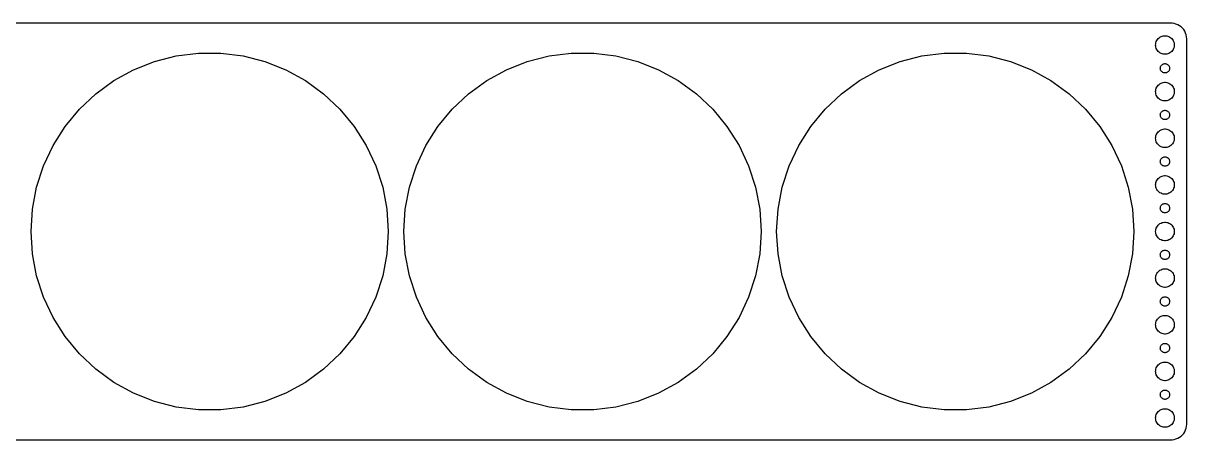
# Model space of a CAD drawing. Header units: metres. Extents: x -314 to 314, y -67 to 67.
# Drawn here: x -60 to 314.5, y -67 to 67 of the extents above; entities that cross this region are included whole.
import ezdxf

# ---------------------------------------------------------------- set-up
doc = ezdxf.new("R2010")
doc.units = ezdxf.units.M

msp = doc.modelspace()

# ---------------------------------------------------------------- linework, layer by layer
for p, q in [((309.814, 66.9901), (-309.814, 66.9901)), ((310.437, 66.9114), (309.814, 66.9901)), ((311.045, 66.7553), (310.437, 66.9114)), ((311.629, 66.5241), (311.045, 66.7553)), ((312.179, 66.2216), (311.629, 66.5241)), ((312.687, 65.8526), (312.179, 66.2216)), ((313.145, 65.4227), (312.687, 65.8526)), ((313.545, 64.9389), (313.145, 65.4227)), ((313.882, 64.4088), (313.545, 64.9389)), ((314.149, 63.8406), (313.882, 64.4088)), ((314.343, 63.2434), (314.149, 63.8406)), ((304.5, 60), (304.524, 60.376)), ((304.524, 59.624), (304.5, 60)), ((304.524, 60.376), (304.594, 60.7461)), ((304.594, 60.7461), (304.711, 61.1044)), ((304.711, 61.1044), (304.871, 61.4453)), ((304.871, 61.4453), (305.073, 61.7634)), ((305.073, 61.7634), (305.313, 62.0536)), ((305.313, 62.0536), (305.588, 62.3115)), ((305.588, 62.3115), (305.893, 62.533)), ((305.893, 62.533), (306.223, 62.7145)), ((306.223, 62.7145), (306.573, 62.8532)), ((306.573, 62.8532), (306.938, 62.9469)), ((306.938, 62.9469), (307.312, 62.9941)), ((307.312, 62.9941), (307.688, 62.9941)), ((307.688, 62.9941), (308.062, 62.9469)), ((308.062, 62.9469), (308.427, 62.8532)), ((308.427, 62.8532), (308.777, 62.7145)), ((308.777, 62.7145), (309.107, 62.533)), ((309.107, 62.533), (309.412, 62.3115)), ((309.412, 62.3115), (309.687, 62.0536)), ((309.687, 62.0536), (309.927, 61.7634)), ((309.927, 61.7634), (310.129, 61.4453)), ((310.129, 61.4453), (310.289, 61.1044)), ((310.289, 61.1044), (310.406, 60.7461)), ((310.406, 60.7461), (310.476, 60.376)), ((310.476, 60.376), (310.5, 60)), ((310.5, 60), (310.476, 59.624)), ((314.461, 62.6267), (314.343, 63.2434)), ((314.5, 62), (314.461, 62.6267)), ((314.5, -62), (314.5, 62)), ((-17.7685, 54.6857), (-10.7744, 56.4815)), ((-10.7744, 56.4815), (-3.61044, 57.3865)), ((-3.61044, 57.3865), (3.61044, 57.3865)), ((3.61044, 57.3865), (10.7744, 56.4815)), ((10.7744, 56.4815), (17.7685, 54.6857)), ((102.232, 54.6857), (109.226, 56.4815)), ((109.226, 56.4815), (116.39, 57.3865)), ((116.39, 57.3865), (123.61, 57.3865)), ((123.61, 57.3865), (130.774, 56.4815)), ((130.774, 56.4815), (137.768, 54.6857)), ((222.232, 54.6857), (229.226, 56.4815)), ((229.226, 56.4815), (236.39, 57.3865)), ((236.39, 57.3865), (243.61, 57.3865)), ((243.61, 57.3865), (250.774, 56.4815)), ((250.774, 56.4815), (257.768, 54.6857)), ((304.594, 59.2539), (304.524, 59.624)), ((304.711, 58.8956), (304.594, 59.2539)), ((304.871, 58.5547), (304.711, 58.8956)), ((305.073, 58.2366), (304.871, 58.5547)), ((305.313, 57.9464), (305.073, 58.2366)), ((305.588, 57.6885), (305.313, 57.9464)), ((305.893, 57.467), (305.588, 57.6885)), ((306.223, 57.2855), (305.893, 57.467)), ((306.573, 57.1468), (306.223, 57.2855)), ((306.938, 57.0531), (306.573, 57.1468)), ((307.312, 57.0059), (306.938, 57.0531)), ((307.688, 57.0059), (307.312, 57.0059)), ((308.062, 57.0531), (307.688, 57.0059)), ((308.427, 57.1468), (308.062, 57.0531)), ((308.777, 57.2855), (308.427, 57.1468)), ((309.107, 57.467), (308.777, 57.2855)), ((309.412, 57.6885), (309.107, 57.467)), ((309.687, 57.9464), (309.412, 57.6885)), ((309.927, 58.2366), (309.687, 57.9464)), ((310.129, 58.5547), (309.927, 58.2366)), ((310.289, 58.8956), (310.129, 58.5547)), ((310.406, 59.2539), (310.289, 58.8956)), ((310.476, 59.624), (310.406, 59.2539)), ((-24.4823, 52.0276), (-17.7685, 54.6857)), ((17.7685, 54.6857), (24.4823, 52.0276)), ((95.5177, 52.0276), (102.232, 54.6857)), ((137.768, 54.6857), (144.482, 52.0276)), ((215.518, 52.0276), (222.232, 54.6857)), ((257.768, 54.6857), (264.482, 52.0276)), ((306, 52.5), (306.012, 52.688)), ((306.012, 52.312), (306, 52.5)), ((306.012, 52.688), (306.047, 52.873)), ((306.047, 52.873), (306.105, 53.0522)), ((306.105, 53.0522), (306.186, 53.2226)), ((306.186, 53.2226), (306.286, 53.3817)), ((306.286, 53.3817), (306.407, 53.5268)), ((306.407, 53.5268), (306.544, 53.6558)), ((306.544, 53.6558), (306.696, 53.7665)), ((306.696, 53.7665), (306.861, 53.8572)), ((306.861, 53.8572), (307.036, 53.9266)), ((307.036, 53.9266), (307.219, 53.9734)), ((307.219, 53.9734), (307.406, 53.997)), ((307.406, 53.997), (307.594, 53.997)), ((307.594, 53.997), (307.781, 53.9734)), ((307.781, 53.9734), (307.964, 53.9266)), ((307.964, 53.9266), (308.139, 53.8572)), ((308.139, 53.8572), (308.304, 53.7665)), ((308.304, 53.7665), (308.456, 53.6558)), ((308.456, 53.6558), (308.593, 53.5268)), ((308.593, 53.5268), (308.714, 53.3817)), ((308.714, 53.3817), (308.814, 53.2226)), ((308.814, 53.2226), (308.895, 53.0522)), ((308.895, 53.0522), (308.953, 52.873)), ((308.953, 52.873), (308.988, 52.688)), ((308.988, 52.688), (309, 52.5)), ((309, 52.5), (308.988, 52.312)), ((-30.81, 48.5488), (-24.4823, 52.0276)), ((24.4823, 52.0276), (30.81, 48.5488)), ((89.19, 48.5488), (95.5177, 52.0276)), ((144.482, 52.0276), (150.81, 48.5488)), ((209.19, 48.5488), (215.518, 52.0276)), ((264.482, 52.0276), (270.81, 48.5488)), ((306.047, 52.127), (306.012, 52.312)), ((306.105, 51.9478), (306.047, 52.127)), ((306.186, 51.7774), (306.105, 51.9478)), ((306.286, 51.6183), (306.186, 51.7774)), ((306.407, 51.4732), (306.286, 51.6183)), ((306.544, 51.3442), (306.407, 51.4732)), ((306.696, 51.2335), (306.544, 51.3442)), ((306.861, 51.1428), (306.696, 51.2335)), ((307.036, 51.0734), (306.861, 51.1428)), ((307.219, 51.0266), (307.036, 51.0734)), ((307.406, 51.003), (307.219, 51.0266)), ((307.594, 51.003), (307.406, 51.003)), ((307.781, 51.0266), (307.594, 51.003)), ((307.964, 51.0734), (307.781, 51.0266)), ((308.139, 51.1428), (307.964, 51.0734)), ((308.304, 51.2335), (308.139, 51.1428)), ((308.456, 51.3442), (308.304, 51.2335)), ((308.593, 51.4732), (308.456, 51.3442)), ((308.714, 51.6183), (308.593, 51.4732)), ((308.814, 51.7774), (308.714, 51.6183)), ((308.895, 51.9478), (308.814, 51.7774)), ((308.953, 52.127), (308.895, 51.9478)), ((308.988, 52.312), (308.953, 52.127)), ((-36.6519, 44.3045), (-30.81, 48.5488)), ((30.81, 48.5488), (36.6519, 44.3045)), ((83.3481, 44.3045), (89.19, 48.5488)), ((150.81, 48.5488), (156.652, 44.3045)), ((203.348, 44.3045), (209.19, 48.5488)), ((270.81, 48.5488), (276.652, 44.3045)), ((304.5, 45), (304.524, 45.376)), ((304.524, 44.624), (304.5, 45)), ((304.524, 45.376), (304.594, 45.7461)), ((304.594, 45.7461), (304.711, 46.1044)), ((304.711, 46.1044), (304.871, 46.4453)), ((304.871, 46.4453), (305.073, 46.7634)), ((305.073, 46.7634), (305.313, 47.0536)), ((305.313, 47.0536), (305.588, 47.3115)), ((305.588, 47.3115), (305.893, 47.533)), ((305.893, 47.533), (306.223, 47.7145)), ((306.223, 47.7145), (306.573, 47.8532)), ((306.573, 47.8532), (306.938, 47.9469)), ((306.938, 47.9469), (307.312, 47.9941)), ((307.312, 47.9941), (307.688, 47.9941)), ((307.688, 47.9941), (308.062, 47.9469)), ((308.062, 47.9469), (308.427, 47.8532)), ((308.427, 47.8532), (308.777, 47.7145)), ((308.777, 47.7145), (309.107, 47.533)), ((309.107, 47.533), (309.412, 47.3115)), ((309.412, 47.3115), (309.687, 47.0536)), ((309.687, 47.0536), (309.927, 46.7634)), ((309.927, 46.7634), (310.129, 46.4453)), ((310.129, 46.4453), (310.289, 46.1044)), ((310.289, 46.1044), (310.406, 45.7461)), ((310.406, 45.7461), (310.476, 45.376)), ((310.476, 45.376), (310.5, 45)), ((310.5, 45), (310.476, 44.624)), ((-41.9157, 39.3615), (-36.6519, 44.3045)), ((36.6519, 44.3045), (41.9157, 39.3615)), ((78.0843, 39.3615), (83.3481, 44.3045)), ((156.652, 44.3045), (161.916, 39.3615)), ((198.084, 39.3615), (203.348, 44.3045)), ((276.652, 44.3045), (281.916, 39.3615)), ((304.594, 44.2539), (304.524, 44.624)), ((304.711, 43.8956), (304.594, 44.2539)), ((304.871, 43.5547), (304.711, 43.8956)), ((305.073, 43.2366), (304.871, 43.5547)), ((305.313, 42.9464), (305.073, 43.2366)), ((305.588, 42.6885), (305.313, 42.9464)), ((305.893, 42.467), (305.588, 42.6885)), ((306.223, 42.2855), (305.893, 42.467)), ((306.573, 42.1468), (306.223, 42.2855)), ((306.938, 42.0531), (306.573, 42.1468)), ((307.312, 42.0059), (306.938, 42.0531)), ((307.688, 42.0059), (307.312, 42.0059)), ((308.062, 42.0531), (307.688, 42.0059)), ((308.427, 42.1468), (308.062, 42.0531)), ((308.777, 42.2855), (308.427, 42.1468)), ((309.107, 42.467), (308.777, 42.2855)), ((309.412, 42.6885), (309.107, 42.467)), ((309.687, 42.9464), (309.412, 42.6885)), ((309.927, 43.2366), (309.687, 42.9464)), ((310.129, 43.5547), (309.927, 43.2366)), ((310.289, 43.8956), (310.129, 43.5547)), ((310.406, 44.2539), (310.289, 43.8956)), ((310.476, 44.624), (310.406, 44.2539)), ((-46.5185, 33.7977), (-41.9157, 39.3615)), ((41.9157, 39.3615), (46.5185, 33.7977)), ((73.4815, 33.7977), (78.0843, 39.3615)), ((161.916, 39.3615), (166.518, 33.7977)), ((193.482, 33.7977), (198.084, 39.3615)), ((281.916, 39.3615), (286.518, 33.7977)), ((306, 37.5), (306.012, 37.688)), ((306.012, 37.312), (306, 37.5)), ((306.012, 37.688), (306.047, 37.873)), ((306.047, 37.873), (306.105, 38.0522)), ((306.105, 38.0522), (306.186, 38.2226)), ((306.186, 38.2226), (306.286, 38.3817)), ((306.286, 38.3817), (306.407, 38.5268)), ((306.407, 38.5268), (306.544, 38.6558)), ((306.544, 38.6558), (306.696, 38.7665)), ((306.696, 38.7665), (306.861, 38.8572)), ((306.861, 38.8572), (307.036, 38.9266)), ((307.036, 38.9266), (307.219, 38.9734)), ((307.219, 38.9734), (307.406, 38.997)), ((307.406, 38.997), (307.594, 38.997)), ((307.594, 38.997), (307.781, 38.9734)), ((307.781, 38.9734), (307.964, 38.9266)), ((307.964, 38.9266), (308.139, 38.8572)), ((308.139, 38.8572), (308.304, 38.7665)), ((308.304, 38.7665), (308.456, 38.6558)), ((308.456, 38.6558), (308.593, 38.5268)), ((308.593, 38.5268), (308.714, 38.3817)), ((308.714, 38.3817), (308.814, 38.2226)), ((308.814, 38.2226), (308.895, 38.0522)), ((308.895, 38.0522), (308.953, 37.873)), ((308.953, 37.873), (308.988, 37.688)), ((308.988, 37.688), (309, 37.5)), ((309, 37.5), (308.988, 37.312)), ((-50.3876, 27.7008), (-46.5185, 33.7977)), ((46.5185, 33.7977), (50.3876, 27.7008)), ((69.6124, 27.7008), (73.4815, 33.7977)), ((166.518, 33.7977), (170.388, 27.7008)), ((189.612, 27.7008), (193.482, 33.7977)), ((286.518, 33.7977), (290.388, 27.7008)), ((306.047, 37.127), (306.012, 37.312)), ((306.105, 36.9478), (306.047, 37.127)), ((306.186, 36.7774), (306.105, 36.9478)), ((306.286, 36.6183), (306.186, 36.7774)), ((306.407, 36.4732), (306.286, 36.6183)), ((306.544, 36.3442), (306.407, 36.4732)), ((306.696, 36.2335), (306.544, 36.3442)), ((306.861, 36.1428), (306.696, 36.2335)), ((307.036, 36.0734), (306.861, 36.1428)), ((307.219, 36.0266), (307.036, 36.0734)), ((307.406, 36.003), (307.219, 36.0266)), ((307.594, 36.003), (307.406, 36.003)), ((307.781, 36.0266), (307.594, 36.003)), ((307.964, 36.0734), (307.781, 36.0266)), ((308.139, 36.1428), (307.964, 36.0734)), ((308.304, 36.2335), (308.139, 36.1428)), ((308.456, 36.3442), (308.304, 36.2335)), ((308.593, 36.4732), (308.456, 36.3442)), ((308.714, 36.6183), (308.593, 36.4732)), ((308.814, 36.7774), (308.714, 36.6183)), ((308.895, 36.9478), (308.814, 36.7774)), ((308.953, 37.127), (308.895, 36.9478)), ((308.988, 37.312), (308.953, 37.127)), ((304.5, 30), (304.524, 30.376)), ((304.524, 29.624), (304.5, 30)), ((304.524, 30.376), (304.594, 30.7461)), ((304.594, 30.7461), (304.711, 31.1044)), ((304.711, 31.1044), (304.871, 31.4453)), ((304.871, 31.4453), (305.073, 31.7634)), ((305.073, 31.7634), (305.313, 32.0536)), ((305.313, 32.0536), (305.588, 32.3115)), ((305.588, 32.3115), (305.893, 32.533)), ((305.893, 32.533), (306.223, 32.7145)), ((306.223, 32.7145), (306.573, 32.8532)), ((306.573, 32.8532), (306.938, 32.9469)), ((306.938, 32.9469), (307.312, 32.9941)), ((307.312, 32.9941), (307.688, 32.9941)), ((307.688, 32.9941), (308.062, 32.9469)), ((308.062, 32.9469), (308.427, 32.8532)), ((308.427, 32.8532), (308.777, 32.7145)), ((308.777, 32.7145), (309.107, 32.533)), ((309.107, 32.533), (309.412, 32.3115)), ((309.412, 32.3115), (309.687, 32.0536)), ((309.687, 32.0536), (309.927, 31.7634)), ((309.927, 31.7634), (310.129, 31.4453)), ((310.129, 31.4453), (310.289, 31.1044)), ((310.289, 31.1044), (310.406, 30.7461)), ((310.406, 30.7461), (310.476, 30.376)), ((310.476, 30.376), (310.5, 30)), ((310.5, 30), (310.476, 29.624)), ((-53.4621, 21.1672), (-50.3876, 27.7008)), ((50.3876, 27.7008), (53.4621, 21.1672)), ((66.5378, 21.1672), (69.6124, 27.7008)), ((170.388, 27.7008), (173.462, 21.1672)), ((186.538, 21.1672), (189.612, 27.7008)), ((290.388, 27.7008), (293.462, 21.1672)), ((304.594, 29.2539), (304.524, 29.624)), ((304.711, 28.8956), (304.594, 29.2539)), ((304.871, 28.5547), (304.711, 28.8956)), ((305.073, 28.2366), (304.871, 28.5547)), ((305.313, 27.9464), (305.073, 28.2366)), ((305.588, 27.6884), (305.313, 27.9464)), ((305.893, 27.467), (305.588, 27.6884)), ((306.223, 27.2855), (305.893, 27.467)), ((306.573, 27.1468), (306.223, 27.2855)), ((306.938, 27.0531), (306.573, 27.1468)), ((307.312, 27.0059), (306.938, 27.0531)), ((307.688, 27.0059), (307.312, 27.0059)), ((308.062, 27.0531), (307.688, 27.0059)), ((308.427, 27.1468), (308.062, 27.0531)), ((308.777, 27.2855), (308.427, 27.1468)), ((309.107, 27.467), (308.777, 27.2855)), ((309.412, 27.6884), (309.107, 27.467)), ((309.687, 27.9464), (309.412, 27.6884)), ((309.927, 28.2366), (309.687, 27.9464)), ((310.129, 28.5547), (309.927, 28.2366)), ((310.289, 28.8956), (310.129, 28.5547)), ((310.406, 29.2539), (310.289, 28.8956)), ((310.476, 29.624), (310.406, 29.2539)), ((306, 22.5), (306.012, 22.688)), ((306.012, 22.312), (306, 22.5)), ((306.012, 22.688), (306.047, 22.873)), ((306.047, 22.873), (306.105, 23.0522)), ((306.105, 23.0522), (306.186, 23.2226)), ((306.186, 23.2226), (306.286, 23.3817)), ((306.286, 23.3817), (306.407, 23.5268)), ((306.407, 23.5268), (306.544, 23.6558)), ((306.544, 23.6558), (306.696, 23.7665)), ((306.696, 23.7665), (306.861, 23.8572)), ((306.861, 23.8572), (307.036, 23.9266)), ((307.036, 23.9266), (307.219, 23.9734)), ((307.219, 23.9734), (307.406, 23.997)), ((307.406, 23.997), (307.594, 23.997)), ((307.594, 23.997), (307.781, 23.9734)), ((307.781, 23.9734), (307.964, 23.9266)), ((307.964, 23.9266), (308.139, 23.8572)), ((308.139, 23.8572), (308.304, 23.7665)), ((308.304, 23.7665), (308.456, 23.6558)), ((308.456, 23.6558), (308.593, 23.5268)), ((308.593, 23.5268), (308.714, 23.3817)), ((308.714, 23.3817), (308.814, 23.2226)), ((308.814, 23.2226), (308.895, 23.0522)), ((308.895, 23.0522), (308.953, 22.873)), ((308.953, 22.873), (308.988, 22.688)), ((308.988, 22.688), (309, 22.5)), ((309, 22.5), (308.988, 22.312)), ((-55.6935, 14.2997), (-53.4621, 21.1672)), ((53.4621, 21.1672), (55.6935, 14.2997)), ((64.3065, 14.2997), (66.5378, 21.1672)), ((173.462, 21.1672), (175.694, 14.2997)), ((184.306, 14.2997), (186.538, 21.1672)), ((293.462, 21.1672), (295.694, 14.2997)), ((306.047, 22.127), (306.012, 22.312)), ((306.105, 21.9478), (306.047, 22.127)), ((306.186, 21.7774), (306.105, 21.9478)), ((306.286, 21.6183), (306.186, 21.7774)), ((306.407, 21.4732), (306.286, 21.6183)), ((306.544, 21.3442), (306.407, 21.4732)), ((306.696, 21.2335), (306.544, 21.3442)), ((306.861, 21.1427), (306.696, 21.2335)), ((307.036, 21.0734), (306.861, 21.1427)), ((307.219, 21.0266), (307.036, 21.0734)), ((307.406, 21.003), (307.219, 21.0266)), ((307.594, 21.003), (307.406, 21.003)), ((307.781, 21.0266), (307.594, 21.003)), ((307.964, 21.0734), (307.781, 21.0266)), ((308.139, 21.1427), (307.964, 21.0734)), ((308.304, 21.2335), (308.139, 21.1427)), ((308.456, 21.3442), (308.304, 21.2335)), ((308.593, 21.4732), (308.456, 21.3442)), ((308.714, 21.6183), (308.593, 21.4732)), ((308.814, 21.7774), (308.714, 21.6183)), ((308.895, 21.9478), (308.814, 21.7774)), ((308.953, 22.127), (308.895, 21.9478)), ((308.988, 22.312), (308.953, 22.127)), ((304.5, 15), (304.524, 15.376)), ((304.524, 14.624), (304.5, 15)), ((304.524, 15.376), (304.594, 15.7461)), ((304.594, 15.7461), (304.711, 16.1044)), ((304.711, 16.1044), (304.871, 16.4453)), ((304.871, 16.4453), (305.073, 16.7634)), ((305.073, 16.7634), (305.313, 17.0536)), ((305.313, 17.0536), (305.588, 17.3115)), ((305.588, 17.3115), (305.893, 17.533)), ((305.893, 17.533), (306.223, 17.7145)), ((306.223, 17.7145), (306.573, 17.8532)), ((306.573, 17.8532), (306.938, 17.9469)), ((306.938, 17.9469), (307.312, 17.9941)), ((307.312, 17.9941), (307.688, 17.9941)), ((307.688, 17.9941), (308.062, 17.9469)), ((308.062, 17.9469), (308.427, 17.8532)), ((308.427, 17.8532), (308.777, 17.7145)), ((308.777, 17.7145), (309.107, 17.533)), ((309.107, 17.533), (309.412, 17.3115)), ((309.412, 17.3115), (309.687, 17.0536)), ((309.687, 17.0536), (309.927, 16.7634)), ((309.927, 16.7634), (310.129, 16.4453)), ((310.129, 16.4453), (310.289, 16.1044)), ((310.289, 16.1044), (310.406, 15.7461)), ((310.406, 15.7461), (310.476, 15.376)), ((310.476, 15.376), (310.5, 15)), ((310.5, 15), (310.476, 14.624)), ((-57.0466, 7.20665), (-55.6935, 14.2997)), ((55.6935, 14.2997), (57.0466, 7.20665)), ((62.9534, 7.20665), (64.3065, 14.2997)), ((175.694, 14.2997), (177.047, 7.20665)), ((182.953, 7.20665), (184.306, 14.2997)), ((295.694, 14.2997), (297.047, 7.20665)), ((304.594, 14.2539), (304.524, 14.624)), ((304.711, 13.8956), (304.594, 14.2539)), ((304.871, 13.5547), (304.711, 13.8956)), ((305.073, 13.2366), (304.871, 13.5547)), ((305.313, 12.9464), (305.073, 13.2366)), ((305.588, 12.6884), (305.313, 12.9464)), ((305.893, 12.467), (305.588, 12.6884)), ((306.223, 12.2855), (305.893, 12.467)), ((306.573, 12.1468), (306.223, 12.2855)), ((306.938, 12.0531), (306.573, 12.1468)), ((307.312, 12.0059), (306.938, 12.0531)), ((307.688, 12.0059), (307.312, 12.0059)), ((308.062, 12.0531), (307.688, 12.0059)), ((308.427, 12.1468), (308.062, 12.0531)), ((308.777, 12.2855), (308.427, 12.1468)), ((309.107, 12.467), (308.777, 12.2855)), ((309.412, 12.6884), (309.107, 12.467)), ((309.687, 12.9464), (309.412, 12.6884)), ((309.927, 13.2366), (309.687, 12.9464)), ((310.129, 13.5547), (309.927, 13.2366)), ((310.289, 13.8956), (310.129, 13.5547)), ((310.406, 14.2539), (310.289, 13.8956)), ((310.476, 14.624), (310.406, 14.2539)), ((306, 7.5), (306.012, 7.68799)), ((306.012, 7.312), (306, 7.5)), ((306.012, 7.68799), (306.047, 7.87303)), ((306.047, 7.87303), (306.105, 8.05219)), ((306.105, 8.05219), (306.186, 8.22263)), ((306.186, 8.22263), (306.286, 8.38167)), ((306.286, 8.38167), (306.407, 8.52681)), ((306.407, 8.52681), (306.544, 8.65576)), ((306.544, 8.65576), (306.696, 8.76648)), ((306.696, 8.76648), (306.861, 8.85724)), ((306.861, 8.85724), (307.036, 8.92657)), ((307.036, 8.92657), (307.219, 8.97342)), ((307.219, 8.97342), (307.406, 8.99704)), ((307.406, 8.99704), (307.594, 8.99704)), ((307.594, 8.99704), (307.781, 8.97342)), ((307.781, 8.97342), (307.964, 8.92657)), ((307.964, 8.92657), (308.139, 8.85724)), ((308.139, 8.85724), (308.304, 8.76648)), ((308.304, 8.76648), (308.456, 8.65576)), ((308.456, 8.65576), (308.593, 8.52681)), ((308.593, 8.52681), (308.714, 8.38167)), ((308.714, 8.38167), (308.814, 8.22263)), ((308.814, 8.22263), (308.895, 8.05219)), ((308.895, 8.05219), (308.953, 7.87303)), ((308.953, 7.87303), (308.988, 7.68799)), ((308.988, 7.68799), (309, 7.5)), ((309, 7.5), (308.988, 7.312)), ((-57.5, 0), (-57.0466, 7.20665)), ((57.0466, 7.20665), (57.5, 0)), ((62.5, 0), (62.9534, 7.20665)), ((177.047, 7.20665), (177.5, 0)), ((182.5, 0), (182.953, 7.20665)), ((297.047, 7.20665), (297.5, 0)), ((306.047, 7.12695), (306.012, 7.312)), ((306.105, 6.9478), (306.047, 7.12695)), ((306.186, 6.77736), (306.105, 6.9478)), ((306.286, 6.61832), (306.186, 6.77736)), ((306.407, 6.47318), (306.286, 6.61832)), ((306.544, 6.34422), (306.407, 6.47318)), ((306.696, 6.23351), (306.544, 6.34422)), ((306.861, 6.14275), (306.696, 6.23351)), ((307.036, 6.07341), (306.861, 6.14275)), ((307.219, 6.02657), (307.036, 6.07341)), ((307.406, 6.00294), (307.219, 6.02657)), ((307.594, 6.00294), (307.406, 6.00294)), ((307.781, 6.02657), (307.594, 6.00294)), ((307.964, 6.07341), (307.781, 6.02657)), ((308.139, 6.14275), (307.964, 6.07341)), ((308.304, 6.23351), (308.139, 6.14275)), ((308.456, 6.34422), (308.304, 6.23351)), ((308.593, 6.47318), (308.456, 6.34422)), ((308.714, 6.61832), (308.593, 6.47318)), ((308.814, 6.77736), (308.714, 6.61832)), ((308.895, 6.9478), (308.814, 6.77736)), ((308.953, 7.12695), (308.895, 6.9478)), ((308.988, 7.312), (308.953, 7.12695)), ((-57.0466, -7.20665), (-57.5, 0)), ((57.5, 0), (57.0466, -7.20665)), ((62.9534, -7.20665), (62.5, 0)), ((177.5, 0), (177.047, -7.20665)), ((182.953, -7.20665), (182.5, 0)), ((297.5, 0), (297.047, -7.20665)), ((304.5, 0), (304.524, 0.37599)), ((304.524, -0.37599), (304.5, 0)), ((304.524, 0.37599), (304.594, 0.74606)), ((304.594, 0.74606), (304.711, 1.10437)), ((304.711, 1.10437), (304.871, 1.44525)), ((304.871, 1.44525), (305.073, 1.76335)), ((305.073, 1.76335), (305.313, 2.05363)), ((305.313, 2.05363), (305.588, 2.31154)), ((305.588, 2.31154), (305.893, 2.53297)), ((305.893, 2.53297), (306.223, 2.71448)), ((306.223, 2.71448), (306.573, 2.85316)), ((306.573, 2.85316), (306.938, 2.94685)), ((306.938, 2.94685), (307.312, 2.99408)), ((307.312, 2.99408), (307.688, 2.99408)), ((307.688, 2.99408), (308.062, 2.94685)), ((308.062, 2.94685), (308.427, 2.85316)), ((308.427, 2.85316), (308.777, 2.71448)), ((308.777, 2.71448), (309.107, 2.53297)), ((309.107, 2.53297), (309.412, 2.31154)), ((309.412, 2.31154), (309.687, 2.05363)), ((309.687, 2.05363), (309.927, 1.76335)), ((309.927, 1.76335), (310.129, 1.44525)), ((310.129, 1.44525), (310.289, 1.10437)), ((310.289, 1.10437), (310.406, 0.74606)), ((310.406, 0.74606), (310.476, 0.37599)), ((310.476, 0.37599), (310.5, 0)), ((310.5, 0), (310.476, -0.37599)), ((304.594, -0.74606), (304.524, -0.37599)), ((304.711, -1.10437), (304.594, -0.74606)), ((304.871, -1.44525), (304.711, -1.10437)), ((305.073, -1.76335), (304.871, -1.44525)), ((305.313, -2.05363), (305.073, -1.76335)), ((305.588, -2.31154), (305.313, -2.05363)), ((305.893, -2.53297), (305.588, -2.31154)), ((306.223, -2.71448), (305.893, -2.53297)), ((306.573, -2.85316), (306.223, -2.71448)), ((306.938, -2.94685), (306.573, -2.85316)), ((307.312, -2.99408), (306.938, -2.94685)), ((307.688, -2.99408), (307.312, -2.99408)), ((308.062, -2.94685), (307.688, -2.99408)), ((308.427, -2.85316), (308.062, -2.94685)), ((308.777, -2.71448), (308.427, -2.85316)), ((309.107, -2.53297), (308.777, -2.71448)), ((309.412, -2.31154), (309.107, -2.53297)), ((309.687, -2.05363), (309.412, -2.31154)), ((309.927, -1.76335), (309.687, -2.05363)), ((310.129, -1.44525), (309.927, -1.76335)), ((310.289, -1.10437), (310.129, -1.44525)), ((310.406, -0.74606), (310.289, -1.10437)), ((310.476, -0.37599), (310.406, -0.74606)), ((-55.6935, -14.2997), (-57.0466, -7.20665)), ((57.0466, -7.20665), (55.6935, -14.2997)), ((64.3065, -14.2997), (62.9534, -7.20665)), ((177.047, -7.20665), (175.694, -14.2997)), ((184.306, -14.2997), (182.953, -7.20665)), ((297.047, -7.20665), (295.694, -14.2997)), ((306, -7.5), (306.012, -7.312)), ((306.012, -7.312), (306.047, -7.12695)), ((306.047, -7.12695), (306.105, -6.9478)), ((306.105, -6.9478), (306.186, -6.77736)), ((306.186, -6.77736), (306.286, -6.61832)), ((306.286, -6.61832), (306.407, -6.47318)), ((306.407, -6.47318), (306.544, -6.34422)), ((306.544, -6.34422), (306.696, -6.23351)), ((306.696, -6.23351), (306.861, -6.14275)), ((306.861, -6.14275), (307.036, -6.07341)), ((307.036, -6.07341), (307.219, -6.02657)), ((307.219, -6.02657), (307.406, -6.00294)), ((307.406, -6.00294), (307.594, -6.00294)), ((307.594, -6.00294), (307.781, -6.02657)), ((307.781, -6.02657), (307.964, -6.07341)), ((307.964, -6.07341), (308.139, -6.14275)), ((308.139, -6.14275), (308.304, -6.23351)), ((308.304, -6.23351), (308.456, -6.34422)), ((308.456, -6.34422), (308.593, -6.47318)), ((308.593, -6.47318), (308.714, -6.61832)), ((308.714, -6.61832), (308.814, -6.77736)), ((308.814, -6.77736), (308.895, -6.9478)), ((308.895, -6.9478), (308.953, -7.12695)), ((308.953, -7.12695), (308.988, -7.312)), ((308.988, -7.312), (309, -7.5)), ((306.012, -7.68799), (306, -7.5)), ((306.047, -7.87303), (306.012, -7.68799)), ((306.105, -8.05219), (306.047, -7.87303)), ((306.186, -8.22263), (306.105, -8.05219)), ((306.286, -8.38167), (306.186, -8.22263)), ((306.407, -8.52681), (306.286, -8.38167)), ((306.544, -8.65576), (306.407, -8.52681)), ((306.696, -8.76648), (306.544, -8.65576)), ((306.861, -8.85724), (306.696, -8.76648)), ((307.036, -8.92657), (306.861, -8.85724)), ((307.219, -8.97342), (307.036, -8.92657)), ((307.406, -8.99704), (307.219, -8.97342)), ((307.594, -8.99704), (307.406, -8.99704)), ((307.781, -8.97342), (307.594, -8.99704)), ((307.964, -8.92657), (307.781, -8.97342)), ((308.139, -8.85724), (307.964, -8.92657)), ((308.304, -8.76648), (308.139, -8.85724)), ((308.456, -8.65576), (308.304, -8.76648)), ((308.593, -8.52681), (308.456, -8.65576)), ((308.714, -8.38167), (308.593, -8.52681)), ((308.814, -8.22263), (308.714, -8.38167)), ((308.895, -8.05219), (308.814, -8.22263)), ((308.953, -7.87303), (308.895, -8.05219)), ((308.988, -7.68799), (308.953, -7.87303)), ((309, -7.5), (308.988, -7.68799)), ((-53.4621, -21.1672), (-55.6935, -14.2997)), ((55.6935, -14.2997), (53.4621, -21.1672)), ((66.5378, -21.1672), (64.3065, -14.2997)), ((175.694, -14.2997), (173.462, -21.1672)), ((186.538, -21.1672), (184.306, -14.2997)), ((295.694, -14.2997), (293.462, -21.1672)), ((304.5, -15), (304.524, -14.624)), ((304.524, -14.624), (304.594, -14.2539)), ((304.594, -14.2539), (304.711, -13.8956)), ((304.711, -13.8956), (304.871, -13.5547)), ((304.871, -13.5547), (305.073, -13.2366)), ((305.073, -13.2366), (305.313, -12.9464)), ((305.313, -12.9464), (305.588, -12.6884)), ((305.588, -12.6884), (305.893, -12.467)), ((305.893, -12.467), (306.223, -12.2855)), ((306.223, -12.2855), (306.573, -12.1468)), ((306.573, -12.1468), (306.938, -12.0531)), ((306.938, -12.0531), (307.312, -12.0059)), ((307.312, -12.0059), (307.688, -12.0059)), ((307.688, -12.0059), (308.062, -12.0531)), ((308.062, -12.0531), (308.427, -12.1468)), ((308.427, -12.1468), (308.777, -12.2855)), ((308.777, -12.2855), (309.107, -12.467)), ((309.107, -12.467), (309.412, -12.6884)), ((309.412, -12.6884), (309.687, -12.9464)), ((309.687, -12.9464), (309.927, -13.2366)), ((309.927, -13.2366), (310.129, -13.5547)), ((310.129, -13.5547), (310.289, -13.8956)), ((310.289, -13.8956), (310.406, -14.2539)), ((310.406, -14.2539), (310.476, -14.624)), ((310.476, -14.624), (310.5, -15)), ((304.524, -15.376), (304.5, -15)), ((304.594, -15.7461), (304.524, -15.376)), ((304.711, -16.1044), (304.594, -15.7461)), ((304.871, -16.4453), (304.711, -16.1044)), ((305.073, -16.7634), (304.871, -16.4453)), ((305.313, -17.0536), (305.073, -16.7634)), ((305.588, -17.3115), (305.313, -17.0536)), ((305.893, -17.533), (305.588, -17.3115)), ((306.223, -17.7145), (305.893, -17.533)), ((306.573, -17.8532), (306.223, -17.7145)), ((306.938, -17.9469), (306.573, -17.8532)), ((307.312, -17.9941), (306.938, -17.9469)), ((307.688, -17.9941), (307.312, -17.9941)), ((308.062, -17.9469), (307.688, -17.9941)), ((308.427, -17.8532), (308.062, -17.9469)), ((308.777, -17.7145), (308.427, -17.8532)), ((309.107, -17.533), (308.777, -17.7145)), ((309.412, -17.3115), (309.107, -17.533)), ((309.687, -17.0536), (309.412, -17.3115)), ((309.927, -16.7634), (309.687, -17.0536)), ((310.129, -16.4453), (309.927, -16.7634)), ((310.289, -16.1044), (310.129, -16.4453)), ((310.406, -15.7461), (310.289, -16.1044)), ((310.476, -15.376), (310.406, -15.7461)), ((310.5, -15), (310.476, -15.376)), ((-50.3876, -27.7008), (-53.4621, -21.1672)), ((53.4621, -21.1672), (50.3876, -27.7008)), ((69.6124, -27.7008), (66.5378, -21.1672)), ((173.462, -21.1672), (170.388, -27.7008)), ((189.612, -27.7008), (186.538, -21.1672)), ((293.462, -21.1672), (290.388, -27.7008)), ((306, -22.5), (306.012, -22.312)), ((306.012, -22.312), (306.047, -22.127)), ((306.047, -22.127), (306.105, -21.9478)), ((306.105, -21.9478), (306.186, -21.7774)), ((306.186, -21.7774), (306.286, -21.6183)), ((306.286, -21.6183), (306.407, -21.4732)), ((306.407, -21.4732), (306.544, -21.3442)), ((306.544, -21.3442), (306.696, -21.2335)), ((306.696, -21.2335), (306.861, -21.1427)), ((306.861, -21.1427), (307.036, -21.0734)), ((307.036, -21.0734), (307.219, -21.0266)), ((307.219, -21.0266), (307.406, -21.003)), ((307.406, -21.003), (307.594, -21.003)), ((307.594, -21.003), (307.781, -21.0266)), ((307.781, -21.0266), (307.964, -21.0734)), ((307.964, -21.0734), (308.139, -21.1427)), ((308.139, -21.1427), (308.304, -21.2335)), ((308.304, -21.2335), (308.456, -21.3442)), ((308.456, -21.3442), (308.593, -21.4732)), ((308.593, -21.4732), (308.714, -21.6183)), ((308.714, -21.6183), (308.814, -21.7774)), ((308.814, -21.7774), (308.895, -21.9478)), ((308.895, -21.9478), (308.953, -22.127)), ((308.953, -22.127), (308.988, -22.312)), ((308.988, -22.312), (309, -22.5)), ((306.012, -22.688), (306, -22.5)), ((306.047, -22.873), (306.012, -22.688)), ((306.105, -23.0522), (306.047, -22.873)), ((306.186, -23.2226), (306.105, -23.0522)), ((306.286, -23.3817), (306.186, -23.2226)), ((306.407, -23.5268), (306.286, -23.3817)), ((306.544, -23.6558), (306.407, -23.5268)), ((306.696, -23.7665), (306.544, -23.6558)), ((306.861, -23.8572), (306.696, -23.7665)), ((307.036, -23.9266), (306.861, -23.8572)), ((307.219, -23.9734), (307.036, -23.9266)), ((307.406, -23.997), (307.219, -23.9734)), ((307.594, -23.997), (307.406, -23.997)), ((307.781, -23.9734), (307.594, -23.997)), ((307.964, -23.9266), (307.781, -23.9734)), ((308.139, -23.8572), (307.964, -23.9266)), ((308.304, -23.7665), (308.139, -23.8572)), ((308.456, -23.6558), (308.304, -23.7665)), ((308.593, -23.5268), (308.456, -23.6558)), ((308.714, -23.3817), (308.593, -23.5268)), ((308.814, -23.2226), (308.714, -23.3817)), ((308.895, -23.0522), (308.814, -23.2226)), ((308.953, -22.873), (308.895, -23.0522)), ((308.988, -22.688), (308.953, -22.873)), ((309, -22.5), (308.988, -22.688)), ((-46.5185, -33.7977), (-50.3876, -27.7008)), ((50.3876, -27.7008), (46.5185, -33.7977)), ((73.4815, -33.7977), (69.6124, -27.7008)), ((170.388, -27.7008), (166.518, -33.7977)), ((193.482, -33.7977), (189.612, -27.7008)), ((290.388, -27.7008), (286.518, -33.7977)), ((304.5, -30), (304.524, -29.624)), ((304.524, -29.624), (304.594, -29.2539)), ((304.594, -29.2539), (304.711, -28.8956)), ((304.711, -28.8956), (304.871, -28.5547)), ((304.871, -28.5547), (305.073, -28.2366)), ((305.073, -28.2366), (305.313, -27.9464)), ((305.313, -27.9464), (305.588, -27.6884)), ((305.588, -27.6884), (305.893, -27.467)), ((305.893, -27.467), (306.223, -27.2855)), ((306.223, -27.2855), (306.573, -27.1468)), ((306.573, -27.1468), (306.938, -27.0531)), ((306.938, -27.0531), (307.312, -27.0059)), ((307.312, -27.0059), (307.688, -27.0059)), ((307.688, -27.0059), (308.062, -27.0531)), ((308.062, -27.0531), (308.427, -27.1468)), ((308.427, -27.1468), (308.777, -27.2855)), ((308.777, -27.2855), (309.107, -27.467)), ((309.107, -27.467), (309.412, -27.6884)), ((309.412, -27.6884), (309.687, -27.9464)), ((309.687, -27.9464), (309.927, -28.2366)), ((309.927, -28.2366), (310.129, -28.5547)), ((310.129, -28.5547), (310.289, -28.8956)), ((310.289, -28.8956), (310.406, -29.2539)), ((310.406, -29.2539), (310.476, -29.624)), ((310.476, -29.624), (310.5, -30)), ((304.524, -30.376), (304.5, -30)), ((304.594, -30.7461), (304.524, -30.376)), ((304.711, -31.1044), (304.594, -30.7461)), ((304.871, -31.4453), (304.711, -31.1044)), ((305.073, -31.7634), (304.871, -31.4453)), ((305.313, -32.0536), (305.073, -31.7634)), ((305.588, -32.3115), (305.313, -32.0536)), ((305.893, -32.533), (305.588, -32.3115)), ((306.223, -32.7145), (305.893, -32.533)), ((306.573, -32.8532), (306.223, -32.7145)), ((306.938, -32.9469), (306.573, -32.8532)), ((307.312, -32.9941), (306.938, -32.9469)), ((307.688, -32.9941), (307.312, -32.9941)), ((308.062, -32.9469), (307.688, -32.9941)), ((308.427, -32.8532), (308.062, -32.9469)), ((308.777, -32.7145), (308.427, -32.8532)), ((309.107, -32.533), (308.777, -32.7145)), ((309.412, -32.3115), (309.107, -32.533)), ((309.687, -32.0536), (309.412, -32.3115)), ((309.927, -31.7634), (309.687, -32.0536)), ((310.129, -31.4453), (309.927, -31.7634)), ((310.289, -31.1044), (310.129, -31.4453)), ((310.406, -30.7461), (310.289, -31.1044)), ((310.476, -30.376), (310.406, -30.7461)), ((310.5, -30), (310.476, -30.376)), ((-41.9157, -39.3615), (-46.5185, -33.7977)), ((46.5185, -33.7977), (41.9157, -39.3615)), ((78.0843, -39.3615), (73.4815, -33.7977)), ((166.518, -33.7977), (161.916, -39.3615)), ((198.084, -39.3615), (193.482, -33.7977)), ((286.518, -33.7977), (281.916, -39.3615)), ((306, -37.5), (306.012, -37.312)), ((306.012, -37.312), (306.047, -37.127)), ((306.047, -37.127), (306.105, -36.9478)), ((306.105, -36.9478), (306.186, -36.7774)), ((306.186, -36.7774), (306.286, -36.6183)), ((306.286, -36.6183), (306.407, -36.4732)), ((306.407, -36.4732), (306.544, -36.3442)), ((306.544, -36.3442), (306.696, -36.2335)), ((306.696, -36.2335), (306.861, -36.1428)), ((306.861, -36.1428), (307.036, -36.0734)), ((307.036, -36.0734), (307.219, -36.0266)), ((307.219, -36.0266), (307.406, -36.003)), ((307.406, -36.003), (307.594, -36.003)), ((307.594, -36.003), (307.781, -36.0266)), ((307.781, -36.0266), (307.964, -36.0734)), ((307.964, -36.0734), (308.139, -36.1428)), ((308.139, -36.1428), (308.304, -36.2335)), ((308.304, -36.2335), (308.456, -36.3442)), ((308.456, -36.3442), (308.593, -36.4732)), ((308.593, -36.4732), (308.714, -36.6183)), ((308.714, -36.6183), (308.814, -36.7774)), ((308.814, -36.7774), (308.895, -36.9478)), ((308.895, -36.9478), (308.953, -37.127)), ((308.953, -37.127), (308.988, -37.312)), ((308.988, -37.312), (309, -37.5)), ((-36.6519, -44.3045), (-41.9157, -39.3615)), ((41.9157, -39.3615), (36.6519, -44.3045)), ((83.3481, -44.3045), (78.0843, -39.3615)), ((161.916, -39.3615), (156.652, -44.3045)), ((203.348, -44.3045), (198.084, -39.3615)), ((281.916, -39.3615), (276.652, -44.3045)), ((306.012, -37.688), (306, -37.5)), ((306.047, -37.873), (306.012, -37.688)), ((306.105, -38.0522), (306.047, -37.873)), ((306.186, -38.2226), (306.105, -38.0522)), ((306.286, -38.3817), (306.186, -38.2226)), ((306.407, -38.5268), (306.286, -38.3817)), ((306.544, -38.6558), (306.407, -38.5268)), ((306.696, -38.7665), (306.544, -38.6558)), ((306.861, -38.8572), (306.696, -38.7665)), ((307.036, -38.9266), (306.861, -38.8572)), ((307.219, -38.9734), (307.036, -38.9266)), ((307.406, -38.997), (307.219, -38.9734)), ((307.594, -38.997), (307.406, -38.997)), ((307.781, -38.9734), (307.594, -38.997)), ((307.964, -38.9266), (307.781, -38.9734)), ((308.139, -38.8572), (307.964, -38.9266)), ((308.304, -38.7665), (308.139, -38.8572)), ((308.456, -38.6558), (308.304, -38.7665)), ((308.593, -38.5268), (308.456, -38.6558)), ((308.714, -38.3817), (308.593, -38.5268)), ((308.814, -38.2226), (308.714, -38.3817)), ((308.895, -38.0522), (308.814, -38.2226)), ((308.953, -37.873), (308.895, -38.0522)), ((308.988, -37.688), (308.953, -37.873)), ((309, -37.5), (308.988, -37.688)), ((-30.81, -48.5488), (-36.6519, -44.3045)), ((36.6519, -44.3045), (30.81, -48.5488)), ((89.19, -48.5488), (83.3481, -44.3045)), ((156.652, -44.3045), (150.81, -48.5488)), ((209.19, -48.5488), (203.348, -44.3045)), ((276.652, -44.3045), (270.81, -48.5488)), ((304.5, -45), (304.524, -44.624)), ((304.524, -44.624), (304.594, -44.2539)), ((304.594, -44.2539), (304.711, -43.8956)), ((304.711, -43.8956), (304.871, -43.5547)), ((304.871, -43.5547), (305.073, -43.2366)), ((305.073, -43.2366), (305.313, -42.9464)), ((305.313, -42.9464), (305.588, -42.6885)), ((305.588, -42.6885), (305.893, -42.467)), ((305.893, -42.467), (306.223, -42.2855)), ((306.223, -42.2855), (306.573, -42.1468)), ((306.573, -42.1468), (306.938, -42.0531)), ((306.938, -42.0531), (307.312, -42.0059)), ((307.312, -42.0059), (307.688, -42.0059)), ((307.688, -42.0059), (308.062, -42.0531)), ((308.062, -42.0531), (308.427, -42.1468)), ((308.427, -42.1468), (308.777, -42.2855)), ((308.777, -42.2855), (309.107, -42.467)), ((309.107, -42.467), (309.412, -42.6885)), ((309.412, -42.6885), (309.687, -42.9464)), ((309.687, -42.9464), (309.927, -43.2366)), ((309.927, -43.2366), (310.129, -43.5547)), ((310.129, -43.5547), (310.289, -43.8956)), ((310.289, -43.8956), (310.406, -44.2539)), ((310.406, -44.2539), (310.476, -44.624)), ((310.476, -44.624), (310.5, -45)), ((-24.4823, -52.0276), (-30.81, -48.5488)), ((30.81, -48.5488), (24.4823, -52.0276)), ((95.5177, -52.0276), (89.19, -48.5488)), ((150.81, -48.5488), (144.482, -52.0276)), ((215.518, -52.0276), (209.19, -48.5488)), ((270.81, -48.5488), (264.482, -52.0276)), ((304.524, -45.376), (304.5, -45)), ((304.594, -45.7461), (304.524, -45.376)), ((304.711, -46.1044), (304.594, -45.7461)), ((304.871, -46.4453), (304.711, -46.1044)), ((305.073, -46.7634), (304.871, -46.4453)), ((305.313, -47.0536), (305.073, -46.7634)), ((305.588, -47.3115), (305.313, -47.0536)), ((305.893, -47.533), (305.588, -47.3115)), ((306.223, -47.7145), (305.893, -47.533)), ((306.573, -47.8532), (306.223, -47.7145)), ((306.938, -47.9469), (306.573, -47.8532)), ((307.312, -47.9941), (306.938, -47.9469)), ((307.688, -47.9941), (307.312, -47.9941)), ((308.062, -47.9469), (307.688, -47.9941)), ((308.427, -47.8532), (308.062, -47.9469)), ((308.777, -47.7145), (308.427, -47.8532)), ((309.107, -47.533), (308.777, -47.7145)), ((309.412, -47.3115), (309.107, -47.533)), ((309.687, -47.0536), (309.412, -47.3115)), ((309.927, -46.7634), (309.687, -47.0536)), ((310.129, -46.4453), (309.927, -46.7634)), ((310.289, -46.1044), (310.129, -46.4453)), ((310.406, -45.7461), (310.289, -46.1044)), ((310.476, -45.376), (310.406, -45.7461)), ((310.5, -45), (310.476, -45.376)), ((-17.7685, -54.6857), (-24.4823, -52.0276)), ((24.4823, -52.0276), (17.7685, -54.6857)), ((102.232, -54.6857), (95.5177, -52.0276)), ((144.482, -52.0276), (137.768, -54.6857)), ((222.232, -54.6857), (215.518, -52.0276)), ((264.482, -52.0276), (257.768, -54.6857)), ((306, -52.5), (306.012, -52.312)), ((306.012, -52.312), (306.047, -52.127)), ((306.047, -52.127), (306.105, -51.9478)), ((306.105, -51.9478), (306.186, -51.7774)), ((306.186, -51.7774), (306.286, -51.6183)), ((306.286, -51.6183), (306.407, -51.4732)), ((306.407, -51.4732), (306.544, -51.3442)), ((306.544, -51.3442), (306.696, -51.2335)), ((306.696, -51.2335), (306.861, -51.1428)), ((306.861, -51.1428), (307.036, -51.0734)), ((307.036, -51.0734), (307.219, -51.0266)), ((307.219, -51.0266), (307.406, -51.003)), ((307.406, -51.003), (307.594, -51.003)), ((307.594, -51.003), (307.781, -51.0266)), ((307.781, -51.0266), (307.964, -51.0734)), ((307.964, -51.0734), (308.139, -51.1428)), ((308.139, -51.1428), (308.304, -51.2335)), ((308.304, -51.2335), (308.456, -51.3442)), ((308.456, -51.3442), (308.593, -51.4732)), ((308.593, -51.4732), (308.714, -51.6183)), ((308.714, -51.6183), (308.814, -51.7774)), ((308.814, -51.7774), (308.895, -51.9478)), ((308.895, -51.9478), (308.953, -52.127)), ((308.953, -52.127), (308.988, -52.312)), ((308.988, -52.312), (309, -52.5)), ((-10.7744, -56.4815), (-17.7685, -54.6857)), ((17.7685, -54.6857), (10.7744, -56.4815)), ((109.226, -56.4815), (102.232, -54.6857)), ((137.768, -54.6857), (130.774, -56.4815)), ((229.226, -56.4815), (222.232, -54.6857)), ((257.768, -54.6857), (250.774, -56.4815)), ((306.012, -52.688), (306, -52.5)), ((306.047, -52.873), (306.012, -52.688)), ((306.105, -53.0522), (306.047, -52.873)), ((306.186, -53.2226), (306.105, -53.0522)), ((306.286, -53.3817), (306.186, -53.2226)), ((306.407, -53.5268), (306.286, -53.3817)), ((306.544, -53.6558), (306.407, -53.5268)), ((306.696, -53.7665), (306.544, -53.6558)), ((306.861, -53.8572), (306.696, -53.7665)), ((307.036, -53.9266), (306.861, -53.8572)), ((307.219, -53.9734), (307.036, -53.9266)), ((307.406, -53.997), (307.219, -53.9734)), ((307.594, -53.997), (307.406, -53.997)), ((307.781, -53.9734), (307.594, -53.997)), ((307.964, -53.9266), (307.781, -53.9734)), ((308.139, -53.8572), (307.964, -53.9266)), ((308.304, -53.7665), (308.139, -53.8572)), ((308.456, -53.6558), (308.304, -53.7665)), ((308.593, -53.5268), (308.456, -53.6558)), ((308.714, -53.3817), (308.593, -53.5268)), ((308.814, -53.2226), (308.714, -53.3817)), ((308.895, -53.0522), (308.814, -53.2226)), ((308.953, -52.873), (308.895, -53.0522)), ((308.988, -52.688), (308.953, -52.873)), ((309, -52.5), (308.988, -52.688)), ((-3.61044, -57.3865), (-10.7744, -56.4815)), ((3.61044, -57.3865), (-3.61044, -57.3865)), ((10.7744, -56.4815), (3.61044, -57.3865)), ((116.39, -57.3865), (109.226, -56.4815)), ((123.61, -57.3865), (116.39, -57.3865)), ((130.774, -56.4815), (123.61, -57.3865)), ((236.39, -57.3865), (229.226, -56.4815)), ((243.61, -57.3865), (236.39, -57.3865)), ((250.774, -56.4815), (243.61, -57.3865)), ((304.5, -60), (304.524, -59.624)), ((304.524, -59.624), (304.594, -59.2539)), ((304.594, -59.2539), (304.711, -58.8956)), ((304.711, -58.8956), (304.871, -58.5547)), ((304.871, -58.5547), (305.073, -58.2366)), ((305.073, -58.2366), (305.313, -57.9464)), ((305.313, -57.9464), (305.588, -57.6885)), ((305.588, -57.6885), (305.893, -57.467)), ((305.893, -57.467), (306.223, -57.2855)), ((306.223, -57.2855), (306.573, -57.1468)), ((306.573, -57.1468), (306.938, -57.0531)), ((306.938, -57.0531), (307.312, -57.0059)), ((307.312, -57.0059), (307.688, -57.0059)), ((307.688, -57.0059), (308.062, -57.0531)), ((308.062, -57.0531), (308.427, -57.1468)), ((308.427, -57.1468), (308.777, -57.2855)), ((308.777, -57.2855), (309.107, -57.467)), ((309.107, -57.467), (309.412, -57.6885)), ((309.412, -57.6885), (309.687, -57.9464)), ((309.687, -57.9464), (309.927, -58.2366)), ((309.927, -58.2366), (310.129, -58.5547)), ((310.129, -58.5547), (310.289, -58.8956)), ((310.289, -58.8956), (310.406, -59.2539)), ((310.406, -59.2539), (310.476, -59.624)), ((310.476, -59.624), (310.5, -60)), ((304.524, -60.376), (304.5, -60)), ((304.594, -60.7461), (304.524, -60.376)), ((304.711, -61.1044), (304.594, -60.7461)), ((304.871, -61.4453), (304.711, -61.1044)), ((305.073, -61.7634), (304.871, -61.4453)), ((305.313, -62.0536), (305.073, -61.7634)), ((305.588, -62.3115), (305.313, -62.0536)), ((305.893, -62.533), (305.588, -62.3115)), ((306.223, -62.7145), (305.893, -62.533)), ((306.573, -62.8532), (306.223, -62.7145)), ((306.938, -62.9469), (306.573, -62.8532)), ((307.312, -62.9941), (306.938, -62.9469)), ((307.688, -62.9941), (307.312, -62.9941)), ((308.062, -62.9469), (307.688, -62.9941)), ((308.427, -62.8532), (308.062, -62.9469)), ((308.777, -62.7145), (308.427, -62.8532)), ((309.107, -62.533), (308.777, -62.7145)), ((309.412, -62.3115), (309.107, -62.533)), ((309.687, -62.0536), (309.412, -62.3115)), ((309.927, -61.7634), (309.687, -62.0536)), ((310.129, -61.4453), (309.927, -61.7634)), ((310.289, -61.1044), (310.129, -61.4453)), ((310.406, -60.7461), (310.289, -61.1044)), ((310.476, -60.376), (310.406, -60.7461)), ((310.5, -60), (310.476, -60.376)), ((314.149, -63.8406), (314.343, -63.2434)), ((314.343, -63.2434), (314.461, -62.6267)), ((314.461, -62.6267), (314.5, -62)), ((-309.814, -66.9901), (309.814, -66.9901)), ((309.814, -66.9901), (310.437, -66.9114)), ((310.437, -66.9114), (311.045, -66.7553)), ((311.045, -66.7553), (311.629, -66.5241)), ((311.629, -66.5241), (312.179, -66.2216)), ((312.179, -66.2216), (312.687, -65.8526)), ((312.687, -65.8526), (313.145, -65.4227)), ((313.145, -65.4227), (313.545, -64.9389)), ((313.545, -64.9389), (313.882, -64.4088)), ((313.882, -64.4088), (314.149, -63.8406))]:
    msp.add_line(p, q)

doc.saveas('drawing.dxf')
